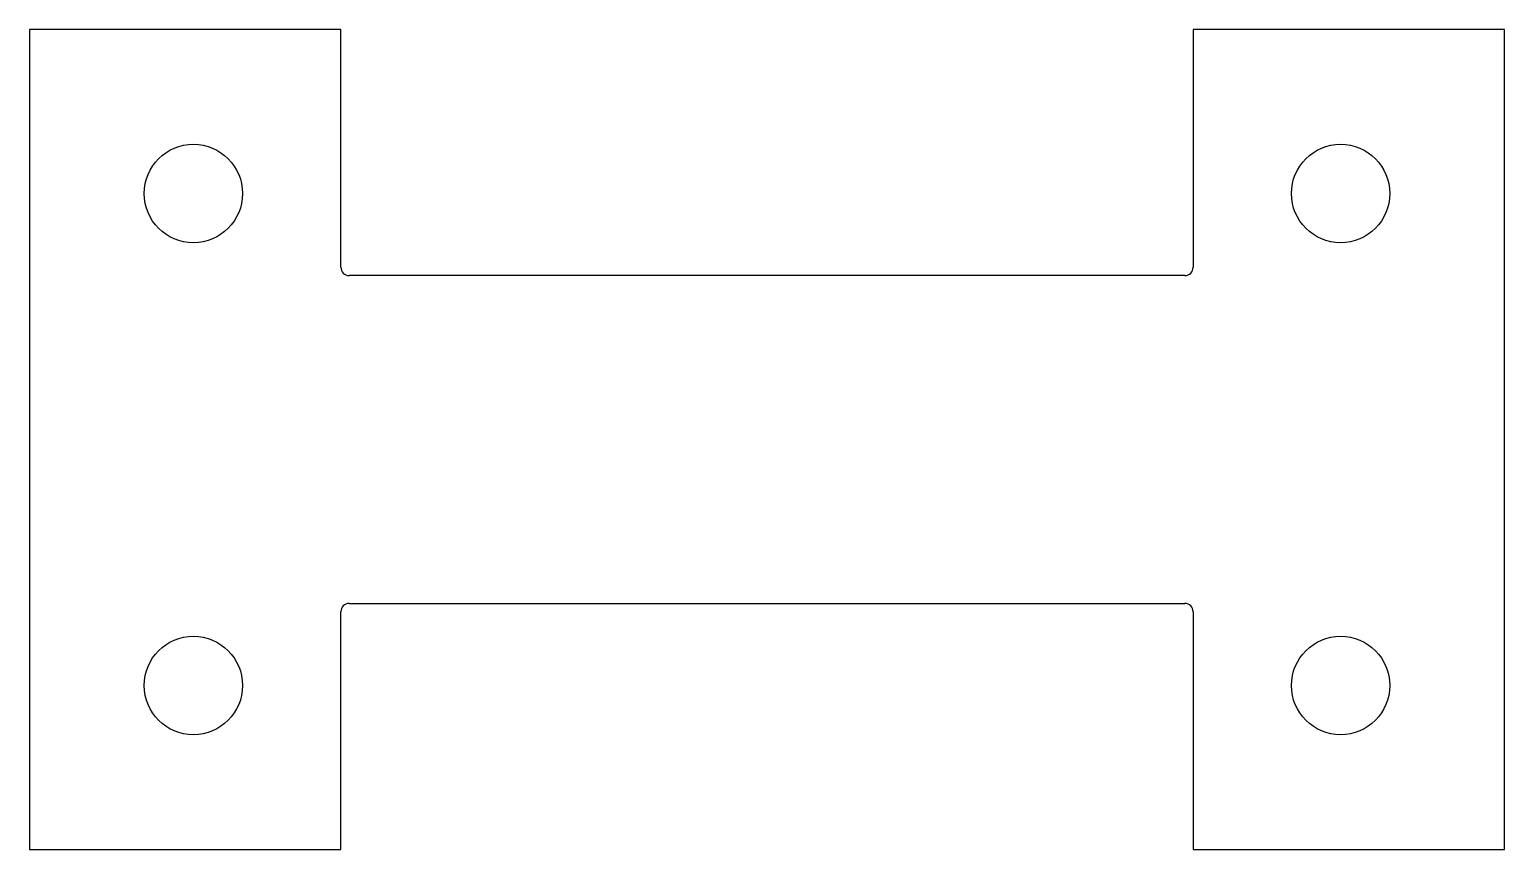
# Model space of a CAD drawing. Header units: metres. Extents: x 0 to 90, y 0 to 50.
import ezdxf

# ---------------------------------------------------------------- set-up
doc = ezdxf.new("R2010")
doc.units = ezdxf.units.M

msp = doc.modelspace()

# ---------------------------------------------------------------- linework, layer by layer
at = {"layer": 'PARAMETRIX'}
for p, q in [((19, 50), (0, 50)), ((0, 50), (0, 0)), ((19, 35.5), (19, 50)), ((90, 50), (71, 50)), ((71, 50), (71, 35.5)), ((90, 0), (90, 50)), ((20, 35), (19.5, 35)), ((70, 35), (20, 35)), ((70.5, 35), (70, 35)), ((19, 0), (19, 14.5)), ((19.5, 15), (20, 15)), ((20, 15), (70, 15)), ((70, 15), (70.5, 15)), ((71, 14.5), (71, 0)), ((0, 0), (19, 0)), ((71, 0), (90, 0))]:
    msp.add_line(p, q, dxfattribs=at)
for centre in [(10, 40), (80, 40), (10, 10), (80, 10)]:
    msp.add_circle(centre, 3, dxfattribs=at)
for centre, start, end in [((19.5, 35.5), 180, 270), ((70.5, 35.5), 270, 0), ((19.5, 14.5), 90, 180), ((70.5, 14.5), 0, 90)]:
    msp.add_arc(centre, 0.5, start, end, dxfattribs=at)

doc.saveas('drawing.dxf')
